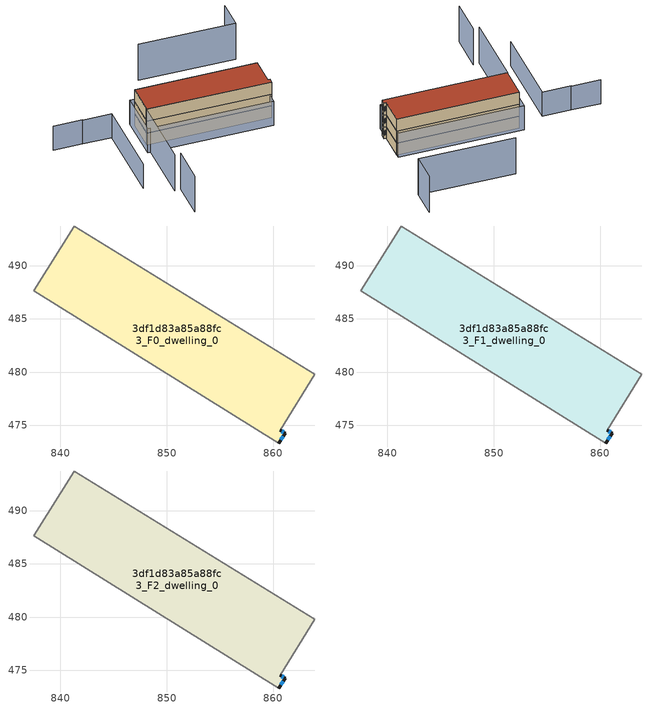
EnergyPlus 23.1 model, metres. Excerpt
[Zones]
3df1d83a85a88fc3_F0_dwelling_0
 floor ground (EU_floor_Construction): 863.93,479.81 860.69,474.55 861.13,474.28 860.52,473.34 837.48,487.63 841.32,493.74 z0
 wall outside (EU_wall_Construction): 860.52,473.34 861.13,474.28 860.69,474.55 z0:3
 wall adiabatic (EU_wall_Construction): 860.69,474.55 863.93,479.81 841.32,493.74 837.48,487.63 860.52,473.34 z0:3
 window (EU_Window_Construction): 860.99,474.36 860.82,474.46 / 860.71,473.63 860.94,473.98 z0.93:2.07
3df1d83a85a88fc3_F1_dwelling_0
 floor to 3df1d83a85a88fc3_F0_dwelling_0 (EU_floor_Construction): 863.93,479.81 860.69,474.55 861.13,474.28 860.52,473.34 837.48,487.63 841.32,493.74 z3
 wall outside (EU_wall_Construction): 860.52,473.34 861.13,474.28 860.69,474.55 z3:6
 wall adiabatic (EU_wall_Construction): 860.69,474.55 863.93,479.81 841.32,493.74 837.48,487.63 860.52,473.34 z3:6
 window (EU_Window_Construction): 860.99,474.36 860.82,474.46 / 860.71,473.63 860.94,473.98 z3.93:5.07
3df1d83a85a88fc3_F2_dwelling_0
 floor to 3df1d83a85a88fc3_F1_dwelling_0 (EU_floor_Construction): 863.93,479.81 860.69,474.55 861.13,474.28 860.52,473.34 837.48,487.63 841.32,493.74 z6
 wall outside (EU_wall_Construction): 860.52,473.34 861.13,474.28 860.69,474.55 z6:9
 wall adiabatic (EU_wall_Construction): 860.69,474.55 863.93,479.81 841.32,493.74 837.48,487.63 860.52,473.34 z6:9
 window (EU_Window_Construction): 860.99,474.36 860.82,474.46 / 860.71,473.63 860.94,473.98 z6.93:8.07
 roof outside (EU_roof_Construction): 861.13,474.28 860.69,474.55 863.93,479.81 841.32,493.74 837.48,487.63 860.52,473.34 z9
shading: 825.27,465.8 829.68,472.91 / 828.63,473.56 837.41,487.7 / 837.41,487.7 860.52,473.34 / 875.41,497.01 872.01,491.59 / 872.01,491.59 854.2,502.78 z0:9; 829.89,498.2 835.19,494.86 / 835.19,494.86 825.28,479.13 / 824.5,501.57 829.89,498.22 / 841.16,494.9 864.35,480.48 / 864.35,480.48 858.79,471.54 / 858.79,471.54 835.6,485.97 / 835.6,485.97 841.16,494.9 z0:6
[Building]
EU S2 Campaign: North Axis=0; Terrain=City; Solar Distribution=FullExterior
[Site:Location]
Montreal-Trudeau.Intl.AP: Latitude=45.4667; Longitude=-73.75; Time Zone=-5; Elevation=36
[SizingPeriod:WeatherFileDays]
AnnualSizingPeriod: Begin Month=1; Begin Day of Month=1; End Month=12; End Day of Month=31; Day of Week for Start Day=Monday; Use Weather File Daylight Saving Period=No; Use Weather File Rain and Snow Indicators=No
[MATERIAL]
EU_InternalMass_Material: Roughness=MediumRough; Thickness=0.1; Conductivity=1; Density=1800; Specific Heat=900; Thermal Absorptance=0.9; Solar Absorptance=0.7; Visible Absorptance=0.7
[MATERIAL:NOMASS] Roughness=MediumRough; Thermal Absorptance=0.9; Solar Absorptance=0.7; Visible Absorptance=0.7
Name | Thermal Resistance
EU_wall_NoMass; EU_floor_NoMass | 1.36485
EU_roof_NoMass | 2.55992
[WINDOWMATERIAL:SIMPLEGLAZINGSYSTEM]
EU_Window_SimpleGlazing: UFactor=3.92339; Solar Heat Gain Coefficient=0.8; Visible Transmittance=0.8
[CONSTRUCTION]
EU_wall_Construction: EU_wall_NoMass
EU_roof_Construction: EU_roof_NoMass
EU_floor_Construction: EU_floor_NoMass
EU_Window_Construction: EU_Window_SimpleGlazing
EU_InternalMass_Construction: EU_InternalMass_Material
[ZONE] Type=1; Multiplier=1; Ceiling Height=autocalculate; Floor Area=autocalculate; Part of Total Floor Area=Yes
Name | Volume
3df1d83a85a88fc3_F0_dwelling_0 | 580.258
3df1d83a85a88fc3_F1_dwelling_0; 3df1d83a85a88fc3_F2_dwelling_0 | 580.257
[INTERNALMASS] Construction=EU_InternalMass_Construction; Surface Area=193.419
Name | Zone or ZoneList
3df1d83a85a88fc3_F0_dwelling_0_EU_InternalMass | 3df1d83a85a88fc3_F0_dwelling_0
3df1d83a85a88fc3_F1_dwelling_0_EU_InternalMass | 3df1d83a85a88fc3_F1_dwelling_0
3df1d83a85a88fc3_F2_dwelling_0_EU_InternalMass | 3df1d83a85a88fc3_F2_dwelling_0
[OTHEREQUIPMENT] Fuel Type=Electricity; Design Level Calculation Method=Watts/Area; Power per Zone Floor Area=1; Fraction Latent=0; Fraction Radiant=0; Fraction Lost=0; Carbon Dioxide Generation Rate=0; EndUse Subcategory=EU_Step8_InternalGains
Name | Zone or ZoneList or Space or SpaceList | Schedule
EU_Step8_InternalGain_3df1d83a85a88fc3_F0_dwelling_0_f000 | 3df1d83a85a88fc3_F0_dwelling_0 | EU_Step8_GainSchedule_3df1d83a85a88fc3_F0_dwelling_0_f000
EU_Step8_InternalGain_3df1d83a85a88fc3_F1_dwelling_0_f000 | 3df1d83a85a88fc3_F1_dwelling_0 | EU_Step8_GainSchedule_3df1d83a85a88fc3_F1_dwelling_0_f000
EU_Step8_InternalGain_3df1d83a85a88fc3_F2_dwelling_0_f000 | 3df1d83a85a88fc3_F2_dwelling_0 | EU_Step8_GainSchedule_3df1d83a85a88fc3_F2_dwelling_0_f000
[ZONEVENTILATION:DESIGNFLOWRATE] Schedule=EU_AlwaysOn; Design Flow Rate Calculation Method=AirChanges/Hour; Air Changes per Hour=0.860309; Ventilation Type=Natural; Fan Pressure Rise=0; Fan Total Efficiency=1; Constant Term Coefficient=1; Temperature Term Coefficient=0; Velocity Term Coefficient=0; Velocity Squared Term Coefficient=0; Minimum Indoor Temperature=-100; Maximum Indoor Temperature=100; Delta Temperature=-100; Minimum Outdoor Temperature=-100; Maximum Outdoor Temperature=100; Maximum Wind Speed=40
Name | Zone or ZoneList or Space or SpaceList
EU_ConstantAir_3df1d83a85a88fc3_F0_dwelling_0 | 3df1d83a85a88fc3_F0_dwelling_0
EU_ConstantAir_3df1d83a85a88fc3_F1_dwelling_0 | 3df1d83a85a88fc3_F1_dwelling_0
EU_ConstantAir_3df1d83a85a88fc3_F2_dwelling_0 | 3df1d83a85a88fc3_F2_dwelling_0
[HVACTEMPLATE:THERMOSTAT] Constant Heating Setpoint=20; Constant Cooling Setpoint=50
EU_HeatOnly_3df1d83a85a88fc3_F0_dwelling_0; EU_HeatOnly_3df1d83a85a88fc3_F1_dwelling_0; EU_HeatOnly_3df1d83a85a88fc3_F2_dwelling_0
[HVACTEMPLATE:ZONE:IDEALLOADSAIRSYSTEM] System Availability Schedule=EU_AlwaysOn; Maximum Heating Supply Air Temperature=50; Minimum Cooling Supply Air Temperature=13; Maximum Heating Supply Air Humidity Ratio=0.0156; Minimum Cooling Supply Air Humidity Ratio=0.0077; Heating Limit=NoLimit; Cooling Limit=NoLimit; Heating Availability Schedule=EU_AlwaysOn; Cooling Availability Schedule=EU_CoolingOff; Dehumidification Control Type=ConstantSensibleHeatRatio; Cooling Sensible Heat Ratio=0.7; Dehumidification Setpoint=60; Humidification Control Type=None; Humidification Setpoint=30; Outdoor Air Method=None; Outdoor Air Flow Rate per Person=0.00944; Outdoor Air Flow Rate per Zone Floor Area=0; Outdoor Air Flow Rate per Zone=0; Demand Controlled Ventilation Type=None; Outdoor Air Economizer Type=NoEconomizer; Heat Recovery Type=None; Sensible Heat Recovery Effectiveness=0.7; Latent Heat Recovery Effectiveness=0.65
Name | Template Thermostat
3df1d83a85a88fc3_F0_dwelling_0 | EU_HeatOnly_3df1d83a85a88fc3_F0_dwelling_0
3df1d83a85a88fc3_F1_dwelling_0 | EU_HeatOnly_3df1d83a85a88fc3_F1_dwelling_0
3df1d83a85a88fc3_F2_dwelling_0 | EU_HeatOnly_3df1d83a85a88fc3_F2_dwelling_0
[SIZING:ZONE] Zone Cooling Design Supply Air Temperature Input Method=SupplyAirTemperature; Zone Cooling Design Supply Air Temperature=13; Zone Heating Design Supply Air Temperature Input Method=SupplyAirTemperature; Zone Heating Design Supply Air Temperature=50; Zone Cooling Design Supply Air Humidity Ratio=0.008; Zone Heating Design Supply Air Humidity Ratio=0.008; Cooling Design Air Flow Method=DesignDay; Cooling Design Air Flow Rate=0; Cooling Minimum Air Flow per Zone Floor Area=0.000762; Cooling Minimum Air Flow=0; Cooling Minimum Air Flow Fraction=0.2; Heating Design Air Flow Method=DesignDay; Heating Design Air Flow Rate=0; Heating Maximum Air Flow per Zone Floor Area=0.002032; Heating Maximum Air Flow=0.141576; Heating Maximum Air Flow Fraction=0.3; Account for Dedicated Outdoor Air System=No; Dedicated Outdoor Air System Control Strategy=NeutralSupplyAir; Dedicated Outdoor Air Low Setpoint Temperature for Design=autosize; Dedicated Outdoor Air High Setpoint Temperature for Design=autosize; Zone Load Sizing Method=Sensible Load Only No Latent Load; Zone Latent Cooling Design Supply Air Humidity Ratio Input Method=HumidityRatioDifference; Zone Cooling Design Supply Air Humidity Ratio Difference=0.005; Zone Latent Heating Design Supply Air Humidity Ratio Input Method=HumidityRatioDifference; Zone Humidification Design Supply Air Humidity Ratio Difference=0.005
3df1d83a85a88fc3_F0_dwelling_0; 3df1d83a85a88fc3_F1_dwelling_0; 3df1d83a85a88fc3_F2_dwelling_0
[SCHEDULE:CONSTANT]
Name | Hourly Value
EU_AlwaysOn | 1
EU_CoolingOff | 0
[SCHEDULE:FILE] Column Number=1; Rows to Skip at Top=0; Number of Hours of Data=8760; Column Separator=Comma; Interpolate to Timestep=No; Minutes per Item=60; Adjust Schedule for Daylight Savings=Yes
Name | File
EU_Step8_GainSchedule_3df1d83a85a88fc3_F0_dwelling_0_f000 | ../../schedules/3df1d83a85a88fc3/3df1d83a85a88fc3_F0_dwelling_0_f000_gain.csv
EU_Step8_GainSchedule_3df1d83a85a88fc3_F1_dwelling_0_f000 | ../../schedules/3df1d83a85a88fc3/3df1d83a85a88fc3_F1_dwelling_0_f000_gain.csv
EU_Step8_GainSchedule_3df1d83a85a88fc3_F2_dwelling_0_f000 | ../../schedules/3df1d83a85a88fc3/3df1d83a85a88fc3_F2_dwelling_0_f000_gain.csv
